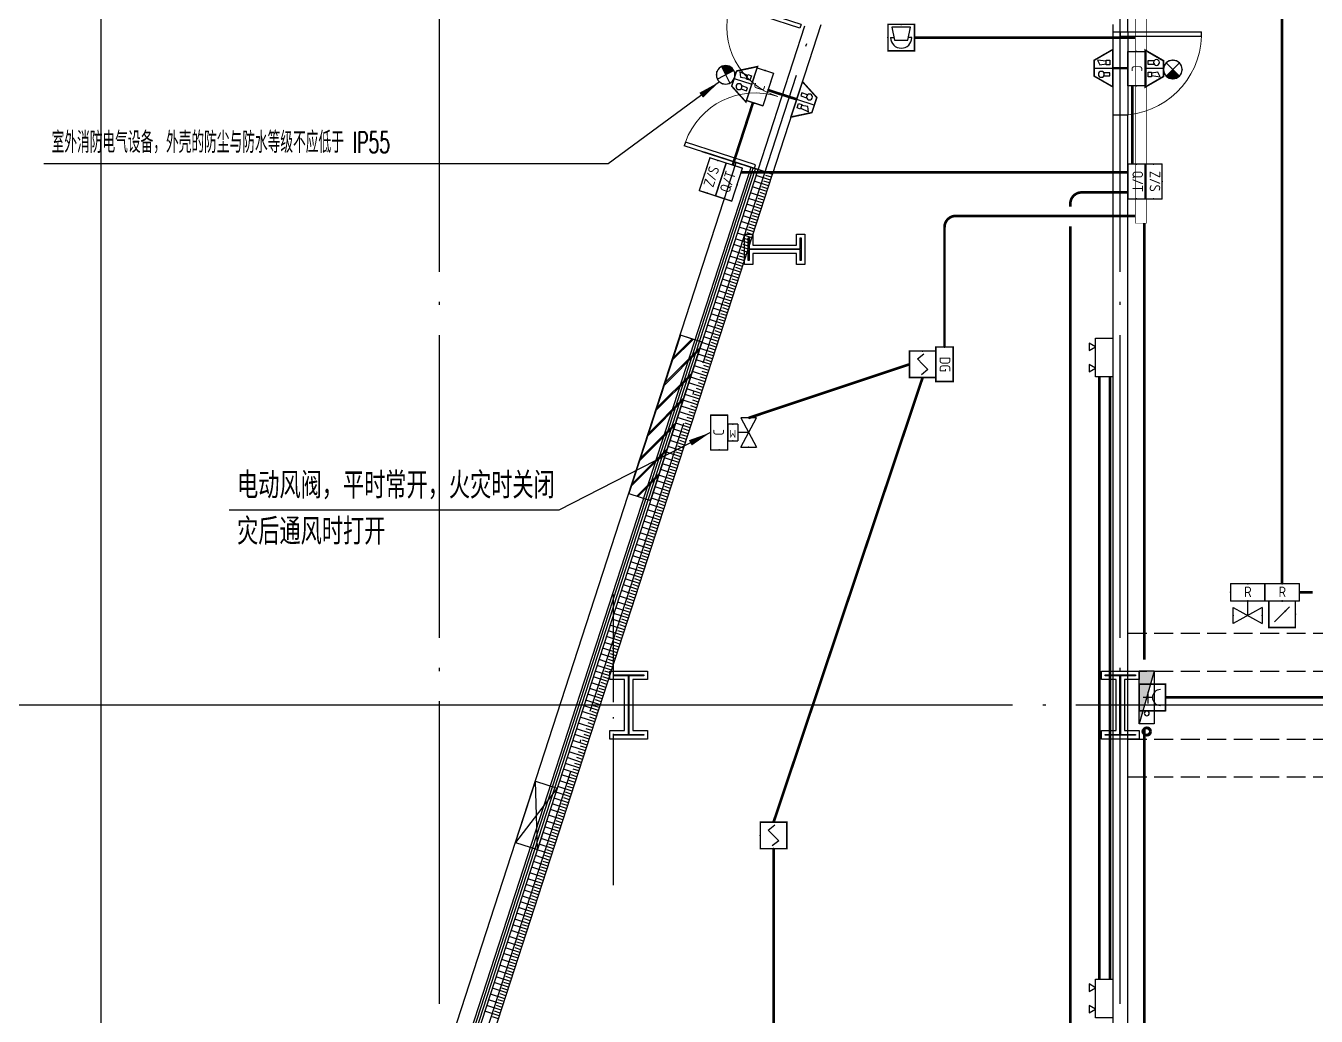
# Model space of a CAD drawing. Extents: x -1396510 to 1250330, y -1892470 to 1623980.
# Drawn here: x 639005 to 656066, y -1310138 to -1297043 of the extents above; entities that cross this region are included whole.
import ezdxf
from ezdxf.enums import TextEntityAlignment as Align

# ---------------------------------------------------------------- set-up
doc = ezdxf.new("R2010")
doc.units = 0
doc.header["$LTSCALE"] = 1000
doc.header["$MEASUREMENT"] = 0
doc.linetypes.add('DASH', pattern=[0.35, 0.25, -0.1])
doc.linetypes.add('DOTE', pattern=[2.42, 2, -0.2, 0.02, -0.2])
doc.layers.get('Defpoints').update_dxf_attribs({"color": 210})
for name, color, linetype in [('99平面图例外参$0$A-HATCH-2', 251, 'Continuous'), ('A-AXIS-DOTE', 14, 'DOTE'), ('A-HATCH-2', 251, 'Continuous'), ('A-LIN-V', 9, 'Continuous'), ('A-SFCE', 30, 'Continuous'), ('A-WINDOW', 140, 'Continuous'), ('A-彩色打印层', 12, 'Continuous'), ('A-防火门窗', 1, 'Continuous'), ('AS-COLN', 6, 'Continuous'), ('AS-WALL', 40, 'Continuous'), ('CABLETRAY_FIRE', 1, 'DASH'), ('DIM-消防', 3, 'Continuous'), ('EQUIP-动力', 3, 'Continuous'), ('EQUIP-消防', 3, 'Continuous'), ('EQUIP-照明', 3, 'Continuous'), ('SB_ZF消火栓', 10, 'Continuous'), ('SB_ZF消火栓M', 10, 'Continuous'), ('WIRE-照明', 1, 'Continuous'), ('建-墙-幕', 4, 'Continuous')]:
    doc.layers.add(name, color=color, linetype=linetype)
doc.layers.add('A-云线2', color=3, linetype='Continuous', plot=False)
doc.layers.add('LG-ZF消防', color=1, linetype='Continuous', lineweight=60)
doc.styles.add('_TEL_ATTDEF', font='GBENOR', dxfattribs={"width": 0.8, "height": 3, "bigfont": 'GBCBIG'})
doc.styles.add('_TEL_DIM', font='SIMPLEX', dxfattribs={"width": 0.8, "height": 3.5, "bigfont": 'HZTXT'})
doc.styles.get("Standard").update_dxf_attribs({"font": 'gbenor.shx', "bigfont": 'gbcbig.shx'})
doc.styles.add('TG_LINETYPE', font='SIMPLEX', dxfattribs={"width": 0.8, "height": 3, "bigfont": 'HZTXT'})
doc.linetypes.add('TG_K', pattern='A,1,-0.3,["K",TG_LINETYPE,S=0.1,R=0,X=-0.25,Y=-0.15],0', length=1.3)
doc.linetypes.add('TG_Q', pattern='A,1,-0.3,["Q",TG_LINETYPE,S=0.1,R=0,X=-0.25,Y=-0.15],0', length=1.3)
doc.linetypes.add('TG_Z', pattern='A,1,-0.3,["Z",TG_LINETYPE,S=0.1,R=0,X=-0.25,Y=-0.15],0', length=1.3)

# ---------------------------------------------------------------- blocks, each defined once
blk = doc.blocks.new('4324324')
at = {"layer": 'A-HATCH-2', "color": 8, "linetype": 'DASH'}
for p, q in [((-294754, 603720), (-128854, 603720)), ((-294754, 603220), (-128854, 603220)), ((-294754, 602320), (-128854, 602320)), ((-294754, 601820), (-128854, 601820))]:
    blk.add_line(p, q, dxfattribs=at)
blk = doc.blocks.new('w42343243')
at = {"layer": 'A-HATCH-2', "color": 8}
blk.add_lwpolyline([(-165104, 621070), (-164604, 621070), (-164604, 620958), (-164800, 620958), (-164800, 620282), (-164604, 620282), (-164604, 620170), (-165104, 620170), (-165104, 620282), (-164908, 620282), (-164908, 620958), (-165104, 620958)], close=True, dxfattribs=at)
at = {"layer": 'AS-COLN', "color": 3}
blk.add_lwpolyline([(-165054, 621020), (-164654, 621020), (-164654, 621008), (-164850, 621008), (-164850, 620232), (-164654, 620232), (-164654, 620220), (-165054, 620220), (-165054, 620232), (-164858, 620232), (-164858, 621008), (-165054, 621008)], close=True, dxfattribs=at)
blk = doc.blocks.new('nt66')
at = {"layer": 'A-HATCH-2', "color": 8}
blk.add_lwpolyline([(-195840, 766870), (-195440, 766870), (-195440, 766758), (-195586, 766758), (-195586, 766182), (-195440, 766182), (-195440, 766070), (-195840, 766070), (-195840, 766182), (-195694, 766182), (-195694, 766758), (-195840, 766758)], close=True, dxfattribs=at)
at = {"layer": 'AS-COLN'}
blk.add_lwpolyline([(-195790, 766820), (-195490, 766820), (-195490, 766808), (-195636, 766808), (-195636, 766132), (-195490, 766132), (-195490, 766120), (-195790, 766120), (-195790, 766132), (-195644, 766132), (-195644, 766808), (-195790, 766808)], close=True, dxfattribs=at)
blk = doc.blocks.new('42343')
at = {"rotation": 270}
blk.add_blockref('nt66', (-1065894, 413156), dxfattribs=at)
at = {"layer": 'A-WINDOW'}
for p in [(-136500, -17850), (-130000, -17850)]:
    blk.add_blockref('w42343243', p, dxfattribs=at)
blk = doc.blocks.new('A$C5D961328')
at = {"layer": 'SB_ZF消火栓'}
blk.add_hatch(color=256, dxfattribs=at).paths.add_polyline_path([(0, 40), (700, 40), (700, 240)])
for p, q in [((700, 240), (0, 240)), ((0, 240), (0, 40)), ((700, 240), (0, 40)), ((700, 240), (700, 40)), ((0, 40), (700, 40))]:
    blk.add_line(p, q, dxfattribs=at)
at = {"layer": 'SB_ZF消火栓', "color": 1}
blk.add_circle((140, 140), 32.5, dxfattribs=at)
blk = doc.blocks.new('we42342343234')
at = {"layer": 'LG-ZF消防'}
blk.add_circle((-294504, 602420), 50, dxfattribs=at)
at = {"layer": 'SB_ZF消火栓M', "xscale": -1, "rotation": 270}
blk.add_blockref('A$C5D961328', (-294644, 602520), dxfattribs=at)
blk = doc.blocks.new('99平面图例外参$0$$LinePat$填挖边坡')
at = {"color": 0}
for p, q in [((0, 0), (0, -1500)), ((300, 0), (300, -600))]:
    blk.add_line(p, q, dxfattribs=at)
at = {"layer": 'Defpoints', "color": 0}
blk.add_point((600, 0), dxfattribs=at)
blk = doc.blocks.new('10平面$0$$DorLib2D$00000002')
for p, q in [((-0.5, 0), (-0.5, 0.4875)), ((-0.475, 0.4875), (-0.5, 0.4875)), ((-0.475, 0), (-0.475, 0.4875)), ((0.475, 0), (0.475, 0.4875)), ((0.475, 0.4875), (0.5, 0.4875)), ((0.5, 0), (0.5, 0.4875)), ((-0.5, 0), (-0.475, 0)), ((0.5, 0), (0.475, 0))]:
    blk.add_line(p, q)
at = {"lineweight": 13}
for centre, start, end in [((-0.4875, 0), 0, 88.53072), ((0.4875, 0), 91.46928, 180)]:
    blk.add_arc(centre, 0.4875, start, end, dxfattribs=at)
blk = doc.blocks.new('$DorLib2D$00000001')
for p, q in [((0.45, 0.975), (0.5, 0.975)), ((0.45, 0), (0.45, 0.975)), ((0.5, 0), (0.5, 0.975)), ((0.5, 0), (0.45, 0))]:
    blk.add_line(p, q)
at = {"lineweight": 13}
blk.add_arc((0.475, 0), 0.975, 91.4693, 180, dxfattribs=at)
blk = doc.blocks.new('世赫3#厂房一层0821')
at = {"layer": 'A-SFCE'}
h = blk.add_hatch(dxfattribs=at)
h.set_pattern_fill('ANSI31', color=256, scale=100)
h.set_pattern_definition([(45, (312854.18, -620720), (-112.2532, 112.2532), [])])
h.paths.add_polyline_path([(12469.4, -13153.8), (12184.1, -13061.3), (11502.4, -15152.9), (11790.5, -15246.5)])
at = {"layer": 'A-AXIS-DOTE', "color": 8, "ltscale": 2}
for p, q in [((9000, -79980), (9000, 5504)), ((18000, -79980), (18000, 5504)), ((190814.2, -17950), (-5155.8, -17950))]:
    blk.add_line(p, q, dxfattribs=at)
at = {"layer": 'A-AXIS-DOTE', "color": 8}
blk.add_line((11300, -20330.1), (11300, -16490.1), dxfattribs=at)
at = {"layer": 'A-AXIS-DOTE', "color": 8, "ltscale": 2}
blk.add_lwpolyline([(-2450.9, -59462.8), (19193, 7244.4)], dxfattribs=at)
at = {"layer": 'A-LIN-V'}
blk.add_line((-400, -53465.8), (13400.4, -10932.7), dxfattribs=at)
blk.add_lwpolyline([(-900, -55850), (-900, -53336.7), (12923.4, -10777.9), (13195.4, -10866.3)], dxfattribs=at)
at = {"layer": 'A-SFCE'}
blk.add_line((13400.4, -10932.7), (12503.6, -10641.8), dxfattribs=at)
for points in [[(4525.1, -32909.9), (4525.1, 3490.1), (3292.3, 3490.1), (-8518.2, -32909.9)], [(12469.4, -13153.8), (12184.1, -13061.3), (11502.4, -15152.9), (11790.5, -15246.5)]]:
    blk.add_lwpolyline(points, close=True, dxfattribs=at)
at = {"layer": 'A-彩色打印层'}
for p, q in [((13210, -10871.5), (13827.2, -8969.1)), ((13400.2, -10933.2), (14043.7, -8950)), ((12467.7, -10630.1), (13400.4, -10932.7)), ((16244.2, -17950), (2484.2, -17950))]:
    blk.add_line(p, q, dxfattribs=at)
at = {"layer": 'A-防火门窗'}
for p, q in [((17900, -9050), (17900, -10150)), ((18100, -9050), (18100, -10150))]:
    blk.add_line(p, q, dxfattribs=at)
at = {"layer": 'AS-WALL'}
for p, q in [((18100, -9050), (18100, -8850)), ((17900, -8950), (17900, -9050)), ((17900, -9050), (18100, -9050)), ((17900, -10150), (17900, -33400)), ((18100, -10150), (17900, -10150)), ((18100, -33400), (18100, -10150))]:
    blk.add_line(p, q, dxfattribs=at)
at = {"layer": '建-墙-幕'}
for p, q in [((13115, -10840.2), (4987.5, -35889.3)), ((5019.2, -35899.6), (13146.7, -10850.4)), ((5050.9, -35909.9), (13178.4, -10860.7)), ((5082.6, -35920.2), (13210.1, -10871)), ((13210.1, -10871), (13115, -10840.2))]:
    blk.add_line(p, q, dxfattribs=at)
at = {"layer": '99平面图例外参$0$A-HATCH-2', "color": 203, "xscale": 0.1335601097542633, "yscale": 0.1333333333333333, "zscale": 0.1333333333333333, "rotation": 252.0237134181383}
for p in [(13400.4, -10932.7), (13350.9, -11085.2), (13375.6, -11009), (13276.7, -11313.9), (13301.5, -11237.6), (13326.2, -11161.4), (13227.3, -11466.3), (13252, -11390.1), (13177.8, -11618.7), (13202.5, -11542.5), (13128.3, -11771.2), (13153.1, -11695), (13054.1, -11999.9), (13078.9, -11923.6), (13103.6, -11847.4), (13004.7, -12152.3), (13029.4, -12076.1), (12955.2, -12304.8), (12979.9, -12228.5), (12905.7, -12457.2), (12930.5, -12381), (12831.5, -12685.9), (12856.3, -12609.7), (12881, -12533.4), (12782.1, -12838.3), (12806.8, -12762.1), (12732.6, -12990.8), (12757.4, -12914.6), (12683.2, -13143.2), (12707.9, -13067), (12633.7, -13295.7), (12658.4, -13219.5), (12559.5, -13524.4), (12584.2, -13448.1), (12609, -13371.9), (12510, -13676.8), (12534.8, -13600.6), (12460.6, -13829.2), (12485.3, -13753), (12411.1, -13981.7), (12435.8, -13905.5), (12336.9, -14210.4), (12361.6, -14134.1), (12386.4, -14057.9), (12287.4, -14362.8), (12312.2, -14286.6), (12238, -14515.3), (12262.7, -14439), (12188.5, -14667.7), (12213.2, -14591.5), (12114.3, -14896.4), (12139.1, -14820.2), (12163.8, -14743.9), (12064.9, -15048.8), (12089.6, -14972.6), (12015.4, -15201.3), (12040.1, -15125.1), (11965.9, -15353.7), (11990.7, -15277.5), (11891.7, -15582.4), (11916.5, -15506.2), (11941.2, -15430), (11842.3, -15734.9), (11867, -15658.6), (11792.8, -15887.3), (11817.5, -15811.1), (11743.3, -16039.7), (11768.1, -15963.5), (11669.1, -16268.4), (11693.9, -16192.2), (11718.6, -16116), (11619.7, -16420.9), (11644.4, -16344.6), (11570.2, -16573.3), (11595, -16497.1), (11520.8, -16725.8), (11545.5, -16649.5), (11471.3, -16878.2), (11496, -16802), (11397.1, -17106.9), (11421.8, -17030.7), (11446.6, -16954.4), (11347.6, -17259.3), (11372.4, -17183.1), (11298.2, -17411.8), (11322.9, -17335.6), (11248.7, -17564.2), (11273.4, -17488), (11174.5, -17792.9), (11199.2, -17716.7), (11224, -17640.5), (11125, -17945.4), (11149.8, -17869.1), (11075.6, -18097.8), (11100.3, -18021.6), (11026.1, -18250.3), (11050.9, -18174), (10951.9, -18478.9), (10976.7, -18402.7), (11001.4, -18326.5), (10902.5, -18631.4), (10927.2, -18555.1), (10853, -18783.8), (10877.7, -18707.6), (10803.5, -18936.3), (10828.3, -18860), (10729.3, -19164.9), (10754.1, -19088.7), (10778.8, -19012.5), (10679.9, -19317.4), (10704.6, -19241.2), (10630.4, -19469.8), (10655.1, -19393.6), (10580.9, -19622.3), (10605.7, -19546.1), (10506.8, -19851), (10531.5, -19774.7), (10556.2, -19698.5), (10457.3, -20003.4), (10482, -19927.2), (10407.8, -20155.9), (10432.6, -20079.6), (10358.4, -20308.3), (10383.1, -20232.1), (10308.9, -20460.8), (10333.6, -20384.5), (10234.7, -20689.4), (10259.4, -20613.2), (10284.2, -20537), (10185.2, -20841.9), (10210, -20765.6), (10135.8, -20994.3), (10160.5, -20918.1), (10086.3, -21146.8), (10111, -21070.5), (10012.1, -21375.4), (10036.8, -21299.2), (10061.6, -21223), (9962.6, -21527.9), (9987.4, -21451.7), (9913.2, -21680.3), (9937.9, -21604.1), (9863.7, -21832.8), (9888.5, -21756.6), (9789.5, -22061.5), (9814.3, -21985.2), (9839, -21909)]:
    blk.add_blockref('99平面图例外参$0$$LinePat$填挖边坡', p, dxfattribs=at)
at = {"layer": 'A-WINDOW'}
for name in ['42343', '4324324']:
    blk.add_blockref(name, (312854.2, -620720), dxfattribs=at)
at = {"layer": 'A-防火门窗'}
for name, p, xscale, yscale, zscale, rotation in [('10平面$0$$DorLib2D$00000002', (13471.2, -9904.4), -2000, 2000, 100, 72.0237134181378), ('$DorLib2D$00000001', (18000, -9600), -1100, 1100, 199.9999999999998, 269.999999997706)]:
    blk.add_blockref(name, p, dxfattribs=dict(at, xscale=xscale, yscale=yscale, zscale=zscale, rotation=rotation))
at = {"layer": 'SB_ZF消火栓'}
blk.add_blockref('we42342343234', (312854.2, -620720), dxfattribs=at)
blk = doc.blocks.new('$equip$00002656')
for p, q in [((-0.5, 1), (-0.5, 0)), ((0.5, 1), (-0.5, 1)), ((0.5, 0), (0.5, 1)), ((0, 0.5), (0, 0.15)), ((-0.5, 0), (0.5, 0)), ((-0.219, 0.331), (0.222, 0.331))]:
    blk.add_line(p, q)
at = {"const_width": 0.0571}
blk.add_lwpolyline([(-0.5, 1), (0.5, 1), (0.5, 0), (-0.5, 0), (-0.5, 1), (0.5, 1)], dxfattribs=at)
blk.add_arc((0, 0.8), 0.3, 180, 0)
for p in [(0, 1), (-0.5, 0.5), (0.5, 0.5), (0, 0)]:
    blk.add_point(p)
at = {"color": 7, "flags": 1}
for tag, height, p in [('B', 0.4, (0.762, 0.292)), ('A', 0.00002, (0, 0))]:
    blk.add_attdef(tag, text='', height=height, dxfattribs=at).set_placement(p, align=Align.MIDDLE_CENTER)
blk = doc.blocks.new('$equip$00002773')
for p, q in [((0.65, 0.65), (-0.65, 0.65)), ((-0.65, 0.65), (-0.65, 0)), ((0.65, 0), (0.65, 0.65)), ((-0.65, 0), (0.65, 0))]:
    blk.add_line(p, q)
at = {"const_width": 0.04}
blk.add_lwpolyline([(-0.65, 0.65), (-0.65, 0), (0.65, 0), (0.65, 0.65), (-0.65, 0.65), (-0.65, 0)], dxfattribs=at)
for p in [(0, 0.65), (-0.65, 0.325), (0, 0), (0.65, 0.325)]:
    blk.add_point(p)
at = {"color": 7}
blk.add_attdef('$TEXT$', text='', height=0.4, dxfattribs=at).set_placement((0.006, 0.343), align=Align.MIDDLE_CENTER)
at = {"color": 7, "flags": 1}
for tag, p in [('A', (0, 0)), ('B', (0.905, 0.246))]:
    blk.add_attdef(tag, text='', height=0.4, dxfattribs=at).set_placement(p, align=Align.MIDDLE_CENTER)
blk = doc.blocks.new('$equip$00003146')
for p, q in [((-0.31, 0), (0.31, 0)), ((-0.31, -0.38), (-0.31, 0)), ((0.31, 0), (0.31, -0.38)), ((-0.31, -0.38), (0.31, -0.38)), ((0, -0.79), (0, -0.38)), ((0.55, -0.49), (-0.55, -1.09)), ((-0.55, -0.49), (0.55, -1.09)), ((-0.55, -1.09), (-0.55, -0.49)), ((0.55, -0.49), (0.55, -1.09))]:
    blk.add_line(p, q)
for p in [(0, 0), (-0.31, -0.19), (0.31, -0.19), (-0.55, -0.79), (0, -0.79), (0.55, -0.79)]:
    blk.add_point(p)
at = {"color": 7, "style": '_TEL_DIM'}
blk.add_attdef('$TEXT$', text='', height=0.3, dxfattribs=at).set_placement((0, -0.19), align=Align.MIDDLE_CENTER)
at = {"color": 7, "style": '_TEL_DIM', "flags": 1}
for tag in ['A', 'REMARK']:
    blk.add_attdef(tag, text='', height=0.00002, dxfattribs=at).set_placement((0, 0), align=Align.MIDDLE_CENTER)
blk = doc.blocks.new('$equip$00002649')
for p, q in [((-0.5, 0.5), (-0.5, -0.5)), ((0.5, 0.5), (-0.5, 0.5)), ((0.5, -0.5), (0.5, 0.5)), ((-0.2, 0.2), (0.05, 0.4)), ((0, 0), (-0.2, 0.2)), ((0, 0), (0.2, -0.2)), ((0.2, -0.2), (-0.05, -0.4)), ((-0.5, -0.5), (0.5, -0.5))]:
    blk.add_line(p, q)
at = {"const_width": 0.0571}
blk.add_lwpolyline([(-0.5, 0.5), (0.5, 0.5), (0.5, -0.5), (-0.5, -0.5), (-0.5, 0.5), (0.5, 0.5)], dxfattribs=at)
for p in [(0, 0.5), (-0.5, 0), (0.5, 0), (0, -0.5)]:
    blk.add_point(p)
at = {"color": 7, "flags": 1}
for tag, height, p in [('A', 0.00002, (0, 0)), ('B', 0.4, (0.762, -0.208))]:
    blk.add_attdef(tag, text='', height=height, dxfattribs=at).set_placement(p, align=Align.MIDDLE_CENTER)
blk = doc.blocks.new('$equip$00002760')
for p, q in [((0.5, 0.5), (-0.5, 0.5)), ((-0.5, 0.5), (-0.5, -0.5)), ((0.5, -0.5), (0.5, 0.5)), ((-0.283, -0.283), (0.283, 0.283)), ((-0.5, -0.5), (0.5, -0.5))]:
    blk.add_line(p, q)
at = {"const_width": 0.0571}
blk.add_lwpolyline([(-0.5, 0.5), (0.5, 0.5), (0.5, -0.5), (-0.5, -0.5), (-0.5, 0.5), (0.5, 0.5)], dxfattribs=at)
for p in [(0, 0.5), (-0.5, 0), (0.5, 0), (0, -0.5)]:
    blk.add_point(p)
blk.add_solid([(0.283, 0.283), (0.075, 0.124), (0.124, 0.075)])
at = {"color": 7, "flags": 1}
for tag, height, p in [('A', 0.00002, (0, 0)), ('B', 0.4, (0.755, -0.254))]:
    blk.add_attdef(tag, text='', height=height, dxfattribs=at).set_placement(p, align=Align.MIDDLE_CENTER)
blk = doc.blocks.new('$equip$00002794')
for p, q in [((0, -0.552), (0, 0)), ((0, 0), (0.229, 0)), ((-0.55, -0.852), (-0.55, -0.252)), ((-0.55, -0.252), (0.55, -0.852)), ((0.55, -0.252), (-0.55, -0.852)), ((0.55, -0.252), (0.55, -0.852))]:
    blk.add_line(p, q)
for p in [(-0.55, -0.552), (0, -0.552), (0.55, -0.552)]:
    blk.add_point(p)
at = {"color": 7, "flags": 1}
for tag, height, p in [('A', 0.00002, (0, 0)), ('B', 0.4, (0.805, -0.606))]:
    blk.add_attdef(tag, text='', height=height, dxfattribs=at).set_placement(p, align=Align.MIDDLE_CENTER)
blk = doc.blocks.new('A$C01476CCA')
at = {"layer": 'EQUIP-消防'}
for points in [[(150, 700), (0, 613), (0, 787)], [(550, 900), (150, 900), (150, 0), (550, 0)], [(150, 200), (0, 113), (0, 287)]]:
    blk.add_lwpolyline(points, close=True, dxfattribs=at)
blk = doc.blocks.new('$equip$00002658')
for p, q in [((0.5, 1), (-0.5, 1)), ((-0.5, 1), (-0.5, 0)), ((0.5, 0), (0.5, 1)), ((-0.4, 0.5), (-0.27, 0.5)), ((-0.25, 0.6), (-0.35, 0.1)), ((0.25, 0.6), (-0.25, 0.6)), ((0.35, 0.1), (0.25, 0.6)), ((0.4, 0.5), (0.27, 0.5)), ((-0.5, 0), (0.5, 0)), ((-0.35, 0.1), (0.35, 0.1))]:
    blk.add_line(p, q)
at = {"const_width": 0.0571}
blk.add_lwpolyline([(-0.5, 1), (0.5, 1), (0.5, 0), (-0.5, 0), (-0.5, 1), (0.5, 1)], dxfattribs=at)
blk.add_arc((0, 0.5), 0.4, 0, 180)
for p in [(0, 1), (-0.5, 0.5), (0.5, 0.5), (0, 0)]:
    blk.add_point(p)
at = {"color": 7, "flags": 1}
for tag, height, p in [('B', 0.4, (0.762, 0.292)), ('A', 0.00002, (0, 0))]:
    blk.add_attdef(tag, text='', height=height, dxfattribs=at).set_placement(p, align=Align.MIDDLE_CENTER)
blk = doc.blocks.new('$equip$00002842')
for p, q in [((-0.354, -0.354), (0.354, 0.354)), ((-0.354, 0.354), (0.354, -0.354))]:
    blk.add_line(p, q)
at = {"const_width": 0.0571}
blk.add_lwpolyline([(0.5, 0, -1), (-0.5, 0, -1), (0.5, 0, -1.757323)], format="xyb", dxfattribs=at)
blk.add_circle((0, 0), 0.5)
for p in [(-0.5, 0), (-0.018, 0.5), (0.5, 0), (0, -0.5)]:
    blk.add_point(p)
for points in [[(-0.177, -0.177), (-0.483, 0.129), (0, 0), (-0.354, 0.354)], [(-0.306, -0.306), (-0.483, -0.129), (-0.177, -0.177), (-0.483, 0.129)], [(-0.354, -0.354), (-0.354, -0.354), (-0.306, -0.306), (-0.483, -0.129)]]:
    blk.add_solid(points)
at = {"color": 7, "style": '_TEL_DIM', "flags": 1}
for tag in ['A', 'REMARK']:
    blk.add_attdef(tag, text='', height=0.00002, dxfattribs=at).set_placement((0, 0), align=Align.MIDDLE_CENTER)
blk = doc.blocks.new('$equip$00002679')
for p, q in [((-0.3, 0.699), (-0.703, 0)), ((-0.264, 0.249), (-0.304, 0.569)), ((-0.304, 0.569), (-0.128, 0.489)), ((0.3, 0.699), (-0.3, 0.699)), ((0.3, 0.699), (-0.3, 0.699)), ((-0.128, 0.489), (-0.168, 0.249)), ((0, 0.699), (0, 0)), ((0.703, 0), (0.3, 0.699)), ((-0.703, 0), (0.703, 0)), ((-0.304, 0.249), (-0.304, 0.113)), ((-0.128, 0.249), (-0.304, 0.249)), ((-0.304, 0.113), (-0.128, 0.113)), ((-0.128, 0.113), (-0.128, 0.249)), ((0.174, 0.11), (0.174, 0.338)), ((0.294, 0.11), (0.174, 0.11)), ((0.294, 0.338), (0.294, 0.11))]:
    blk.add_line(p, q)
at = {"const_width": 0.0571}
for points in [[(-0.299, 0.699), (0.301, 0.699), (0.703, 0), (-0.702, 0), (-0.299, 0.699), (0.301, 0.699)], [(-0.3, 0.699), (0.3, 0.699), (0.703, 0), (-0.703, 0), (-0.3, 0.699), (0.3, 0.699)]]:
    blk.add_lwpolyline(points, dxfattribs=at)
blk.add_circle((0.234, 0.43), 0.111)
for p in [(0, 0.699), (-0.501, 0.349), (0, 0), (0.502, 0.349)]:
    blk.add_point(p)
at = {"color": 7, "flags": 1}
for tag, height, p in [('B', 0.4, (0.961, 0.299)), ('A', 0.00002, (0, 0))]:
    blk.add_attdef(tag, text='', height=height, dxfattribs=at).set_placement(p, align=Align.MIDDLE_CENTER)
blk = doc.blocks.new('$equip$00002776')
for p, q in [((0.65, 0.65), (-0.65, 0.65)), ((-0.65, 0.65), (-0.65, 0)), ((0.65, 0), (0.65, 0.65)), ((-0.65, 0), (0.65, 0))]:
    blk.add_line(p, q)
at = {"const_width": 0.0571}
blk.add_lwpolyline([(-0.65, 0.65), (-0.65, 0), (0.65, 0), (0.65, 0.65), (-0.65, 0.65), (-0.65, 0)], dxfattribs=at)
for p in [(0, 0.65), (-0.65, 0.325), (0, 0), (0.65, 0.325)]:
    blk.add_point(p)
at = {"color": 7}
blk.add_attdef('$TEXT$', text='', height=0.34, dxfattribs=at).set_placement((0.006, 0.343), align=Align.MIDDLE_CENTER)
at = {"color": 7, "flags": 1}
for tag, height, p in [('A', 0.00002, (0, 0)), ('B', 0.4, (0.905, 0.246))]:
    blk.add_attdef(tag, text='', height=height, dxfattribs=at).set_placement(p, align=Align.MIDDLE_CENTER)

msp = doc.modelspace()

# ---------------------------------------------------------------- hatches: boundary and pattern name
at = {"layer": 'A-SFCE'}
h = msp.add_hatch(dxfattribs=at)
h.set_pattern_fill('ANSI31', color=256, scale=100)
h.set_pattern_definition([(45, (948330, -1908793.96), (-112.2532, 112.2532), [])])
h.paths.add_polyline_path([(647945.3, -1301227.8), (647659.9, -1301135.2), (646978.2, -1303226.8), (647266.3, -1303320.4)])

# ---------------------------------------------------------------- linework, layer by layer
msp.add_lwpolyline([(647945.3, -1301227.8), (647659.9, -1301135.2), (646978.2, -1303226.8), (647266.3, -1303320.4)], close=True, dxfattribs=at)
at = {"layer": 'A-云线2'}
for p, q in [((645480.2, -1307839.7), (645742.5, -1307031.2)), ((645769.5, -1307933.6), (645742.5, -1307031.2)), ((646031.8, -1307125.1), (645480.2, -1307839.7)), ((646031.8, -1307125.1), (645769.5, -1307933.6))]:
    msp.add_line(p, q, dxfattribs=at)
for points in [[(645742.5, -1307031.2), (646031.8, -1307125.1)], [(645480.2, -1307839.7), (645769.5, -1307933.6)]]:
    msp.add_lwpolyline(points, dxfattribs=at)
at = {"layer": 'CABLETRAY_FIRE', "const_width": 7.5}
for points in [[(653674.8, -1299652.6), (653674.8, -1289114.8)], [(653824.8, -1289114.8), (653824.8, -1299652.6)], [(653824.8, -1299652.6), (653674.8, -1299652.6)]]:
    msp.add_lwpolyline(points, dxfattribs=at)
at = {"layer": 'DIM-消防'}
for p, q in [((648176, -1297783), (646703.7, -1298868.1)), ((646703.7, -1298868.1), (639241.2, -1298868.1)), ((648058, -1302420.5), (646052.6, -1303448.5)), ((646052.6, -1303448.5), (641693.2, -1303448.5))]:
    msp.add_line(p, q, dxfattribs=at)
for points in [[(648176, -1297783, 0, 80, 0), (647934.5, -1297961, 0, 0, 0)], [(648058, -1302420.5, 0, 80, 0), (647791, -1302557.4, 0, 0, 0)]]:
    msp.add_lwpolyline(points, format="xyseb", dxfattribs=at)
at = {"layer": 'WIRE-照明', "linetype": 'Continuous', "const_width": 35}
for points in [[(655616, -1290004.1), (655616, -1304420)], [(653575.8, -1297603), (653375.8, -1297603)], [(653633.3, -1298874), (653633.3, -1297836.5)], [(648817.3, -1297892), (649197.8, -1298015.6)], [(648619.1, -1298060.5), (648351.2, -1298885.2)], [(648463.6, -1298981.2), (653575.8, -1298981.2)], [(652965.3, -1299245.6), (653575.8, -1299245.6)], [(652815.3, -1299432.6), (652815.3, -1299395.6)], [(651301.7, -1299556.4), (653674.8, -1299556.4)], [(651151.7, -1301290.8), (651151.7, -1299706.4)], [(652815.3, -1315820.7), (652815.3, -1299692.6)], [(653795.1, -1305425.5), (653795.1, -1299652.6)], [(648562, -1302228), (650687.9, -1301518.3)], [(648891.4, -1307572.5), (650862.9, -1301693.3)], [(655843.5, -1304533.8), (656021.7, -1304533.8)], [(654075.8, -1305924), (666725.8, -1305924)], [(653795.1, -1319438.7), (653795.1, -1306325)], [(648891.4, -1313976), (648891.4, -1307922.5)]]:
    msp.add_lwpolyline(points, dxfattribs=at)
at = {"layer": 'WIRE-照明', "color": 3, "linetype": 'TG_Z', "ltscale": 0.7, "const_width": 35}
msp.add_lwpolyline([(650754.1, -1297199), (653674.8, -1297199)], dxfattribs=at)
at = {"layer": 'WIRE-照明', "linetype": 'Continuous', "const_width": 35}
for points in [[(652965.3, -1299245.6, 0.4142136), (652815.3, -1299395.6)], [(651301.7, -1299556.4, 0.4142136), (651151.7, -1299706.4)]]:
    msp.add_lwpolyline(points, format="xyb", dxfattribs=at)
at = {"layer": 'WIRE-照明', "color": 4, "linetype": 'TG_Q', "ltscale": 0.7, "const_width": 35}
msp.add_lwpolyline([(653199.6, -1309648.3), (653199.6, -1301684.4)], dxfattribs=at)
at = {"layer": 'WIRE-照明', "linetype": 'TG_K', "ltscale": 0.7, "const_width": 35}
msp.add_lwpolyline([(653340.7, -1309648.3), (653340.7, -1301684.4)], dxfattribs=at)

# ---------------------------------------------------------------- block references
at = {"layer": 'A-云线2'}
msp.add_blockref('世赫3#厂房一层0821', (635475.8, -1288074), dxfattribs=at)
at = {"layer": 'EQUIP-动力'}
ref = msp.add_blockref('$equip$00003146', (648285.5, -1302420.5), dxfattribs=dict(at, xscale=-350, yscale=350, zscale=350, rotation=90))
ref.add_attrib('$TEXT$', 'M', dxfattribs={"layer": '0', "color": 7, "height": 105, "rotation": 180, "style": '_TEL_ATTDEF'}).set_placement((648352, -1302438), align=Align.MIDDLE_CENTER)
at = {"layer": 'EQUIP-消防'}
for name, p, xscale, yscale, zscale, rotation in [('$equip$00002658', (650579.1, -1297024), 350, 350, 350, 180), ('$equip$00002679', (653375.8, -1297603), -350, 350, 350, 90), ('$equip$00002679', (653803.3, -1297609), -350, 350, 350, 270), ('$equip$00002679', (648602.8, -1297816), -350.0000000000001, 350, 350, 72.00585986865485), ('$equip$00002679', (649197.8, -1298015.6), -349.9999999999998, 350, 350, 252.0058598686549), ('A$C01476CCA', (653064, -1301174.1), -0.5670000000391155, 0.5670000000391155, 0.5670000000391155, 180), ('$equip$00002656', (653725.8, -1305924), 350, 350, 350, 270), ('A$C01476CCA', (653064, -1309648.3), -0.5670000000391155, 0.5670000000391155, 0.5670000000391155, 180)]:
    msp.add_blockref(name, p, dxfattribs=dict(at, xscale=xscale, yscale=yscale, zscale=zscale, rotation=rotation))
ref = msp.add_blockref('$equip$00002773', (653575.8, -1297609), dxfattribs=dict(at, xscale=-350, yscale=350, zscale=350, rotation=270))
ref.add_attrib('$TEXT$', 'C', dxfattribs={"layer": '0', "color": 7, "height": 140, "rotation": 270, "style": '_TEL_ATTDEF'}).set_placement((653695.9, -1297606.9), align=Align.MIDDLE_CENTER)
ref = msp.add_blockref('$equip$00002773', (648819.2, -1297886.2), dxfattribs=dict(at, xscale=-350.0000000000001, yscale=350, zscale=350, rotation=72.00585986865485))
ref.add_attrib('$TEXT$', 'C', dxfattribs={"layer": '0', "color": 7, "height": 140, "rotation": 72.00586, "style": '_TEL_ATTDEF'}).set_placement((648704.4, -1297851.2), align=Align.MIDDLE_CENTER)
at = {"layer": 'EQUIP-消防', "linetype": 'ByBlock'}
ref = msp.add_blockref('$equip$00002773', (647978, -1299003.1), dxfattribs=dict(at, xscale=349.9999999999998, yscale=349.9999999999998, zscale=349.9999999999998, rotation=252.0058598686549))
ref.add_attrib('$TEXT$', 'Z/S', dxfattribs={"layer": '0', "color": 7, "height": 140, "rotation": 72.00586, "style": '_TEL_ATTDEF'}).set_placement((648069.3, -1299035.1), align=Align.MIDDLE_CENTER)
ref = msp.add_blockref('$equip$00002773', (648194.4, -1299073.4), dxfattribs=dict(at, xscale=349.9999999999998, yscale=349.9999999999998, zscale=349.9999999999998, rotation=252.0058598686549))
ref.add_attrib('$TEXT$', 'Q/T', dxfattribs={"layer": '0', "color": 7, "height": 140, "rotation": 72.00586, "style": '_TEL_ATTDEF'}).set_placement((648285.7, -1299105.4), align=Align.MIDDLE_CENTER)
ref = msp.add_blockref('$equip$00002773', (653803.3, -1299101.5), dxfattribs=dict(at, xscale=350, yscale=350, zscale=350, rotation=90))
ref.add_attrib('$TEXT$', 'Q/T', dxfattribs={"layer": '0', "color": 7, "height": 140, "rotation": 270, "style": '_TEL_ATTDEF'}).set_placement((653706.6, -1299099.3), align=Align.MIDDLE_CENTER)
ref = msp.add_blockref('$equip$00002773', (654030.8, -1299101.5), dxfattribs=dict(at, xscale=350, yscale=350, zscale=350, rotation=90))
ref.add_attrib('$TEXT$', 'Z/S', dxfattribs={"layer": '0', "color": 7, "height": 140, "rotation": 270, "style": '_TEL_ATTDEF'}).set_placement((653934.1, -1299099.3), align=Align.MIDDLE_CENTER)
at = {"layer": 'EQUIP-消防'}
ref = msp.add_blockref('$equip$00002776', (651037.9, -1301518.3), dxfattribs=dict(at, xscale=350, yscale=350, zscale=350, rotation=270))
ref.add_attrib('$TEXT$', 'DG', dxfattribs={"layer": '0', "color": 7, "height": 140, "rotation": 270, "style": '_TEL_ATTDEF'}).set_placement((651158, -1301520.5), align=Align.MIDDLE_CENTER)
at = {"layer": 'EQUIP-消防', "xscale": 350, "yscale": 350, "zscale": 350}
for p in [(650862.9, -1301518.3), (648891.4, -1307747.5)]:
    msp.add_blockref('$equip$00002649', p, dxfattribs=at)
at = {"layer": 'EQUIP-消防'}
ref = msp.add_blockref('$equip$00002773', (648285.5, -1302420.5), dxfattribs=dict(at, xscale=350, yscale=350, zscale=350, rotation=90))
ref.add_attrib('$TEXT$', 'C', dxfattribs={"layer": '0', "color": 7, "height": 140, "rotation": 90, "style": '_TEL_ATTDEF'}).set_placement((648165.5, -1302418.3), align=Align.MIDDLE_CENTER)
at = {"layer": 'EQUIP-消防', "linetype": 'ByBlock'}
ref = msp.add_blockref('$equip$00002773', (655161, -1304647.5), dxfattribs=dict(at, xscale=349.9999999999999, yscale=349.9999999999999, zscale=349.9999999999999, rotation=359.9999999660355))
ref.add_attrib('$TEXT$', 'R', dxfattribs={"layer": '0', "color": 7, "height": 140, "rotation": 0.00001, "style": '_TEL_ATTDEF'}).set_placement((655163.2, -1304527.5), align=Align.MIDDLE_CENTER)
ref = msp.add_blockref('$equip$00002773', (655616, -1304647.5), dxfattribs=dict(at, xscale=349.9999999999999, yscale=349.9999999999999, zscale=349.9999999999999, rotation=359.9999999660355))
ref.add_attrib('$TEXT$', 'R', dxfattribs={"layer": '0', "color": 7, "height": 140, "rotation": 0.00001, "style": '_TEL_ATTDEF'}).set_placement((655618.2, -1304527.5), align=Align.MIDDLE_CENTER)
at = {"layer": 'EQUIP-消防', "linetype": 'ByBlock', "xscale": 349.9999999999999, "yscale": 349.9999999999999, "zscale": 349.9999999999999, "rotation": 359.9999999660355}
for name, p in [('$equip$00002794', (655161, -1304647.5)), ('$equip$00002760', (655616, -1304823.8))]:
    msp.add_blockref(name, p, dxfattribs=at)
at = {"layer": 'EQUIP-照明', "linetype": 'ByBlock', "yscale": 245, "zscale": 245}
for p, xscale, rotation in [((654170.3, -1297620.7, 3000), -245, 270), ((648257.4, -1297691.5, 3000), -244.9999999999999, 72.00585986865485)]:
    msp.add_blockref('$equip$00002842', p, dxfattribs=dict(at, xscale=xscale, rotation=rotation))

# ---------------------------------------------------------------- texts
at = {"layer": 'DIM-消防', "color": 7, "style": '_TEL_DIM'}
for s, height, width, p in [('室外消防电气设备，外壳的防尘与防水等级不应低于 IP55', 280, 0.6, (639346.2, -1298723.4)), ('电动风阀，平时常开，火灾时关闭', 350, 0.8, (641798.2, -1303293.9)), ('灾后通风时打开', 350, 0.8, (641798.2, -1303903.5))]:
    msp.add_text(s, height=height, dxfattribs=dict(at, width=width)).set_placement(p)

doc.saveas('drawing.dxf')
